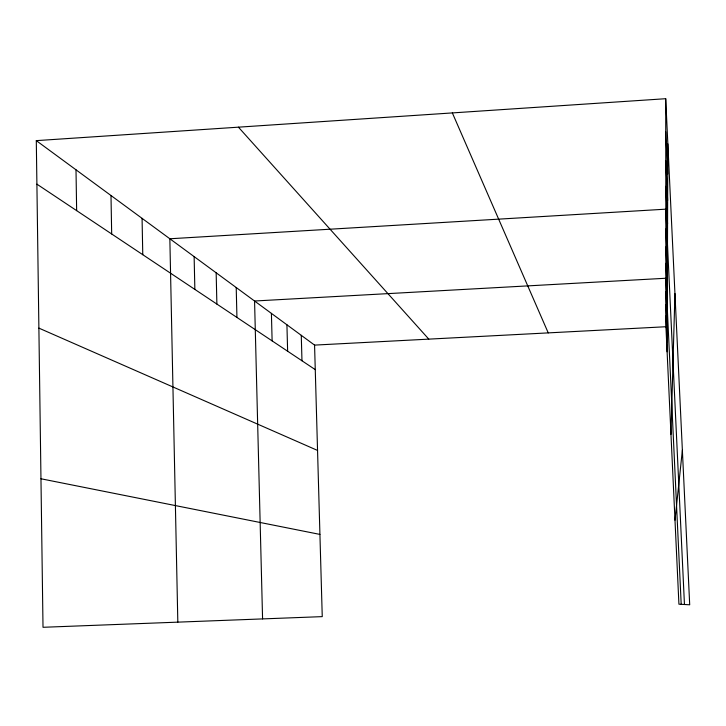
<?xml version="1.0" encoding="UTF-8"?>
<svg xmlns="http://www.w3.org/2000/svg" width="726" height="726" viewBox="0 0 726 726"><rect width="100%" height="100%" fill="white"/><g stroke="black" fill="none" stroke-linecap="round" stroke-linejoin="round"><path stroke-width="1.09" d="M667.103 351.792L667.847 143.911M670.969 434.348L674.944 293.54M674.989 520.161L682.367 450.229M36.3 140.635L314.567 345.104L322.253 616.628L43.015 627.291L36.3 140.635L665.706 98.709L689.7 604.794L678.928 604.195L665.933 326.736L665.706 98.709M314.567 345.104L665.933 326.736M40.965 478.77L319.93 534.409M38.886 328.116L317.552 450.438M36.899 184.15L315.265 369.634M238.427 127.168L428.794 339.133M452.352 112.92L548.239 332.889M665.733 131.742L667.738 174.059M665.76 160.727L667.648 200.494M665.787 186.346L667.557 223.862M684.455 604.504L665.815 209.17L169.848 238.772L177.825 622.146M665.833 229.053L667.421 262.794M665.851 247.021L667.366 279.174M665.869 263.347L667.312 294.057M681.197 604.322L665.878 278.249L254.563 301.009L262.576 618.906M665.896 291.897L667.212 320.057M665.905 304.439L667.176 331.492M665.914 316.019L667.14 342.037M301.272 335.339L301.971 360.777M286.924 324.794L287.632 351.221M271.406 313.387L272.123 340.884M236.213 287.532L236.939 317.444M216.157 272.795L216.883 304.076M194.132 256.614L194.858 289.402M142.069 218.354L142.777 254.699M110.996 195.521L111.677 233.972M76.003 169.811L76.647 210.631"/></g></svg>
